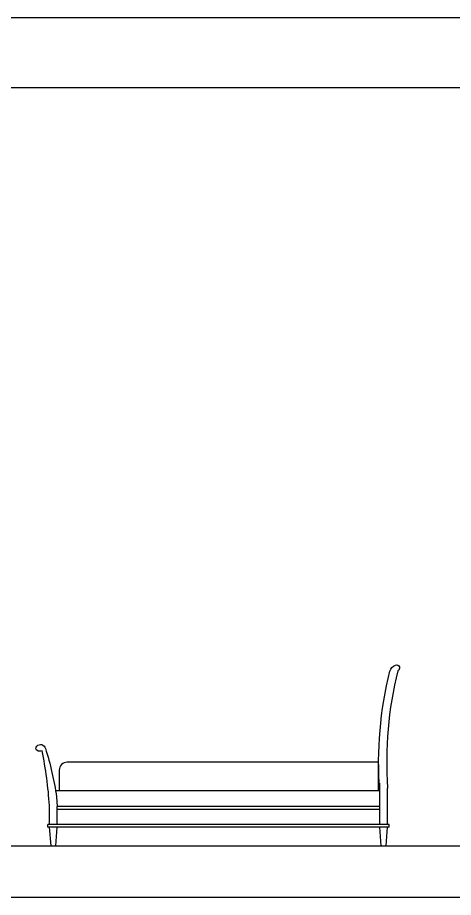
# Model space of a CAD drawing. Header units: inches. Extents: x 11.2 to 54.2, y 16.2 to 41.
# Drawn here: x 16.5 to 19.25, y 16.21 to 21.78 of the extents above; entities that cross this region are included whole.
import ezdxf

# ---------------------------------------------------------------- set-up
doc = ezdxf.new("R2010")
doc.units = ezdxf.units.IN
doc.header["$MEASUREMENT"] = 0
for name, color, linetype in [('1', 1, 'Continuous'), ('4', 4, 'Continuous'), ('kadrbm', 4, 'Continuous')]:
    doc.layers.add(name, color=color, linetype=linetype)

# ---------------------------------------------------------------- blocks, each defined once
blk = doc.blocks.new('kadrbm')
at = {"layer": 'kadrbm', "color": 4}
blk.add_lwpolyline([(0, 0), (0, 24.7972), (21, 24.7972), (21, 0), (0, 0)], close=True, dxfattribs=at)
blk.add_lwpolyline([(20.6631, 0.3257), (20.6631, 24.4603), (0.3369, 24.4603), (0.3369, 0.3257), (20.6631, 0.3257)], dxfattribs=at)

msp = doc.modelspace()

# ---------------------------------------------------------------- linework, layer by layer
at = {"layer": '1'}
for p, q in [((18.7776, 17.065), (16.8089, 17.065)), ((18.7776, 17.065), (18.7776, 16.885)), ((16.7589, 17.015), (16.7589, 16.885)), ((18.7871, 16.885), (16.7402, 16.885)), ((18.7871, 16.67), (18.7871, 16.9335)), ((18.8371, 16.67), (18.8371, 16.9018)), ((16.6968, 16.67), (16.6968, 16.7904)), ((16.7468, 16.67), (16.7468, 16.785)), ((18.7871, 16.785), (16.7468, 16.785)), ((18.7871, 16.765), (16.7468, 16.765)), ((16.6868, 16.655), (16.6868, 16.67)), ((18.8471, 16.67), (16.6868, 16.67)), ((18.8471, 16.655), (18.8471, 16.67)), ((18.8471, 16.655), (16.6868, 16.655)), ((16.7068, 16.535), (16.6968, 16.655)), ((16.7368, 16.535), (16.7468, 16.655)), ((18.7971, 16.535), (18.7871, 16.655)), ((18.8271, 16.535), (18.8371, 16.655))]:
    msp.add_line(p, q, dxfattribs=at)
for points in [[(18.7871, 16.885, -0.080549), (18.8515, 17.6421, -0.260533), (18.8876, 17.6803, -0.948172), (18.9011, 17.6443, 0.078466), (18.8371, 16.9018, -0.293965)], [(16.6498, 17.1383, -0.325611), (16.6178, 17.1409, -0.430968), (16.6165, 17.1677, -0.590017), (16.671, 17.1532, -0.038331), (16.7423, 16.8462), (16.7468, 16.785)]]:
    msp.add_lwpolyline(points, format="xyb", dxfattribs=at)
for centre, radius, start, end in [((14.366, 16.6529), 2.3348, 3.3745, 11.9992), ((16.8089, 17.015), 0.05, 90, 180)]:
    msp.add_arc(centre, radius, start, end, dxfattribs=at)
at = {"layer": '4'}
for p, q in [((11.4922, 21.7804), (31.8184, 21.7804)), ((11.4922, 21.3368), (31.8184, 21.3368)), ((11.4922, 16.535), (31.8184, 16.535))]:
    msp.add_line(p, q, dxfattribs=at)

# ---------------------------------------------------------------- block references
at = {"layer": 'kadrbm'}
msp.add_blockref('kadrbm', (11.1553, 16.2093), dxfattribs=at)

doc.saveas('drawing.dxf')
